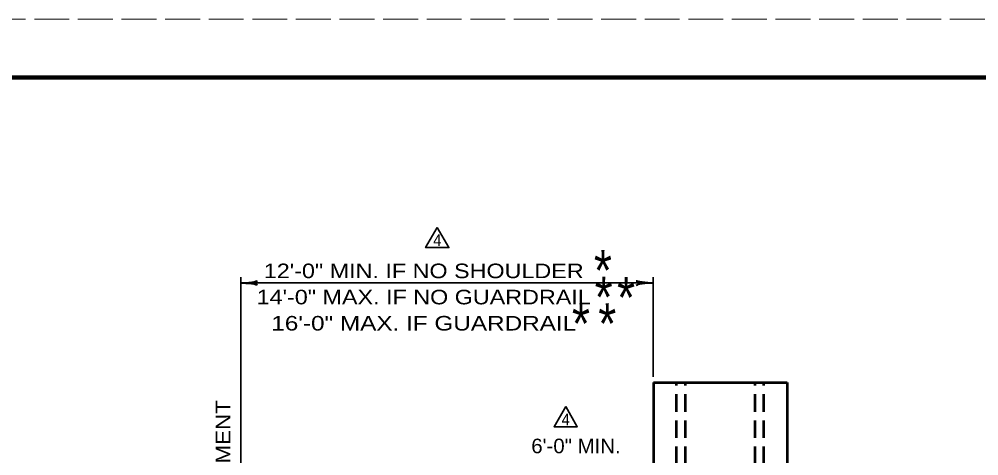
# Model space of a CAD drawing. Extents: x -2 to 678, y 0 to 440.
# Drawn here: x 348.1 to 513.2, y 364.6 to 439.6 of the extents above; entities that cross this region are included whole.
import ezdxf
from ezdxf.enums import TextEntityAlignment as Align

# ---------------------------------------------------------------- set-up
doc = ezdxf.new("R2010")
doc.units = 0
doc.linetypes.add('LONG_DASHED', pattern=[7.5, 6, -1.5])
doc.linetypes.add('MEDIUM_DASHED', pattern=[4.5, 3, -1.5])
doc.layers.add('1', color=7, linetype='Continuous', lineweight=35)
doc.layers.add('61', color=7, linetype='Continuous', lineweight=35)

msp = doc.modelspace()

# ---------------------------------------------------------------- linework, layer by layer
at = {"layer": '1'}
for p, q in [((386.264, 315.278), (386.264, 395.278)), ((457.176, 378.153), (457.176, 395.278)), ((386.264, 394.278), (457.176, 394.278))]:
    msp.add_line(p, q, dxfattribs=at)
at = {"layer": '1', "lineweight": 53}
for p, q in [((457.23, 377.153), (480.23, 377.153)), ((457.23, 377.153), (457.23, 354.153)), ((480.23, 377.153), (480.23, 354.153))]:
    msp.add_line(p, q, dxfattribs=at)
at = {"layer": '1', "linetype": 'MEDIUM_DASHED', "lineweight": 53}
for p, q in [((461.23, 354.153), (461.23, 377.153)), ((462.73, 354.153), (462.73, 377.153)), ((474.73, 354.153), (474.73, 377.153)), ((476.23, 354.153), (476.23, 377.153))]:
    msp.add_line(p, q, dxfattribs=at)
at = {"layer": '1'}
for points in [[(420.058, 403.832), (418.058, 400.368), (422.058, 400.368)], [(442.148, 373.028), (440.148, 369.564), (444.148, 369.564)]]:
    msp.add_lwpolyline(points, close=True, dxfattribs=at)
at = {"layer": '1', "lineweight": 40}
for centre, major_axis, ratio, start_param, end_param in [((387.355, 394.554), (-1.786, -0.156), 0.122415, 0.8963533, 3.1415927), ((387.355, 394.554), (-1.786, -0.156), 0.122415, 0.8963533, 3.1415927), ((456.055, 394.49), (1.756, -0.176), 0.07063, 3.1407148, 5.41811), ((387.384, 394.067), (-1.756, 0.176), 0.07063, 3.1407148, 5.41811), ((387.384, 394.067), (-1.756, 0.176), 0.07063, 3.1407148, 5.41811), ((456.084, 394.002), (1.786, 0.156), 0.122415, 0.8963533, 3.1415927)]:
    msp.add_ellipse(centre, major_axis=major_axis, ratio=ratio, start_param=start_param, end_param=end_param, dxfattribs=at)
at = {"layer": '61', "linetype": 'LONG_DASHED', "lineweight": 13}
msp.add_line((-1.747, 439.619), (678.273, 439.619), dxfattribs=at)
at = {"layer": '61', "lineweight": 158}
msp.add_lwpolyline([(667.293, 429.619), (28.253, 429.619), (28.253, 9.599)], dxfattribs=at)

# ---------------------------------------------------------------- texts
at = {"layer": '1'}
for s, height, width, p in [('4', 2, 0.95, (419.354, 400.622)), ('*', 7, 0.85, (447.006, 392.942)), ('*', 7, 0.85, (447.135, 388.348)), ('*', 7, 0.85, (450.988, 388.279)), ('*', 7, 0.85, (443.225, 383.793)), ('*', 7, 0.85, (447.752, 383.793)), ('4', 2, 0.95, (441.444, 369.819))]:
    msp.add_text(s, height=height, dxfattribs=dict(at, width=width)).set_placement(p)
for s, width, p in [('12\'-0" MIN. IF NO SHOULDER', 1.2, (417.729, 395.105)), ('14\'-0" MAX. IF NO GUARDRAIL', 1.2, (417.729, 390.605)), ('   16\'-0" MAX. IF GUARDRAIL   ', 1.25, (417.729, 386.105)), ('6\'-0" MIN.', 1.05, (443.918, 365.011))]:
    msp.add_text(s, height=2.5, dxfattribs=dict(at, width=width)).set_placement(p, align=Align.CENTER)
at = {"layer": '1', "width": 1.15}
msp.add_text('EDGE OF PAVEMENT', height=2.5, rotation=90, dxfattribs=at).set_placement((384.468, 334.613))

doc.saveas('drawing.dxf')
